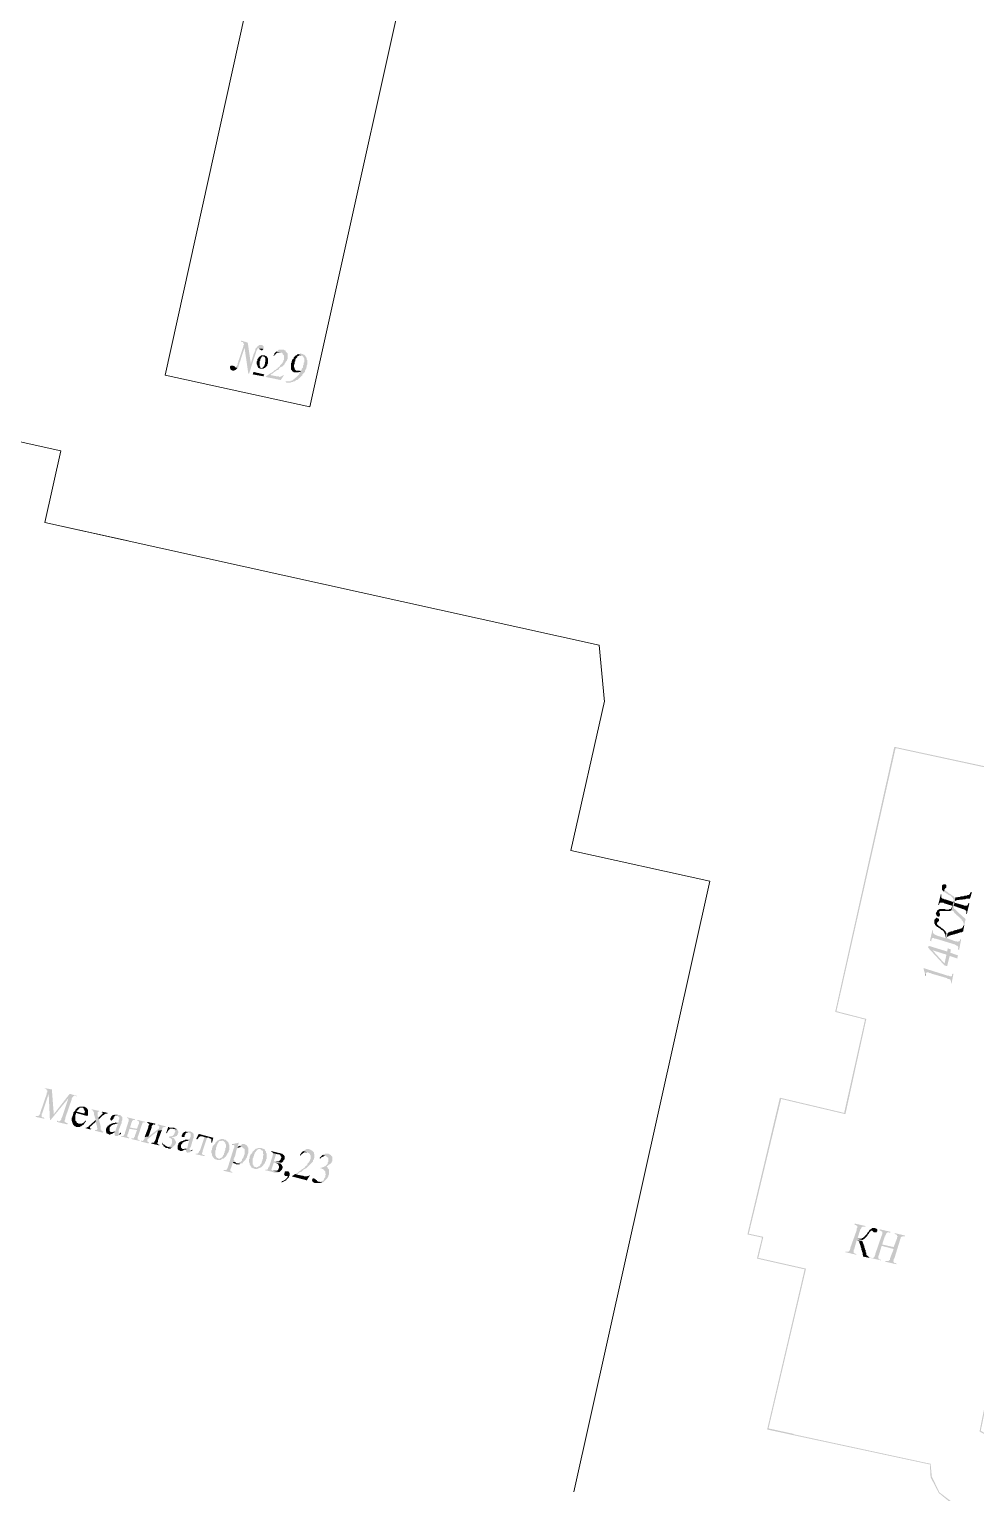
# Model space of a CAD drawing. Extents: x 243 to 885, y -99 to 1005.
# Drawn here: x 321.5 to 404.9, y 430.1 to 559 of the extents above; entities that cross this region are included whole.
import ezdxf

# ---------------------------------------------------------------- set-up
doc = ezdxf.new("R2010")
doc.units = 0
doc.header["$MEASUREMENT"] = 0
doc.layers.add('PDF _Геометрия', color=7, linetype='Continuous')
doc.layers.add('PDF _Сплошная заливка', color=7, linetype='Continuous')

msp = doc.modelspace()

# ---------------------------------------------------------------- hatches: boundary and pattern name
at = {"layer": 'PDF _Сплошная заливка', "linetype": 'ByBlock', "transparency": 33554559}
for points in [[(340.75, 531.43), (340.19, 531.6), (340.13, 531.54), (340.24, 531.49), (340.3, 531.49), (340.35, 531.43), (340.35, 531.37), (340.41, 531.32), (340.41, 531.21), (340.35, 531.15), (340.35, 531.04), (340.47, 530.98), (340.8, 528.69), (341.02, 529.58)], [(341.98, 531.21), (341.75, 531.21), (341.7, 531.15), (341.58, 531.09), (341.58, 531.04), (341.53, 530.98), (341.47, 530.93), (341.42, 530.87), (341.42, 530.81), (341.42, 530.76), (341.36, 530.65), (341.36, 530.59), (341.3, 530.48), (341.25, 530.37), (341.02, 529.58), (340.8, 528.69), (340.86, 528.69), (341.47, 530.53), (341.47, 530.59), (341.53, 530.7), (341.53, 530.76), (341.58, 530.81), (341.58, 530.87), (341.64, 530.93), (341.7, 530.93), (342.14, 530.87), (342.14, 530.93), (342.14, 530.98), (342.14, 531.04), (342.14, 531.09), (342.09, 531.15), (342.03, 531.21)], [(340.35, 531.04), (339.91, 529.75), (339.91, 529.69), (339.85, 529.58), (339.85, 529.47), (339.79, 529.41), (339.79, 529.36), (339.74, 529.36), (339.74, 529.3), (339.74, 529.25), (339.68, 529.25), (339.85, 529.19), (339.91, 529.25), (339.91, 529.3), (339.96, 529.36), (339.96, 529.47), (340.02, 529.53), (340.02, 529.64), (340.07, 529.75), (340.47, 530.98)], [(341.92, 530.31), (341.86, 530.25), (341.81, 530.2), (341.75, 530.2), (341.7, 530.14), (341.7, 530.09), (341.64, 530.03), (341.58, 529.92), (341.58, 529.86), (341.58, 529.81), (341.53, 529.75), (341.53, 529.64), (341.53, 529.58), (341.53, 529.53), (341.58, 529.47), (341.58, 529.36), (341.64, 529.3), (341.64, 529.25), (341.98, 529.19), (341.92, 529.19), (341.86, 529.25), (341.86, 529.3), (341.81, 529.36), (341.81, 529.47), (341.81, 529.58), (341.81, 529.64), (341.81, 529.69), (341.81, 529.81), (341.86, 529.86), (341.86, 529.92), (341.86, 529.97), (341.92, 530.09), (341.98, 530.14), (341.98, 530.2), (342.03, 530.2), (342.09, 530.25), (342.14, 530.2)], [(342.2, 530.31), (341.92, 530.31), (342.14, 530.2), (342.2, 530.2), (342.26, 530.14), (342.26, 530.09), (342.31, 530.03), (342.31, 529.92), (342.31, 529.86), (342.31, 529.75), (342.26, 529.69), (342.26, 529.64), (342.26, 529.53), (342.2, 529.47), (342.2, 529.36), (342.14, 529.3), (342.09, 529.25), (342.03, 529.19), (341.98, 529.19), (341.64, 529.25), (341.7, 529.19), (341.75, 529.19), (341.81, 529.13), (341.86, 529.13), (341.92, 529.13), (341.98, 529.13), (342.03, 529.13), (342.14, 529.13), (342.2, 529.19), (342.26, 529.19), (342.31, 529.25), (342.37, 529.3), (342.42, 529.36), (342.48, 529.41), (342.48, 529.53), (342.54, 529.58), (342.54, 529.64), (342.54, 529.75), (342.54, 529.81), (342.54, 529.86), (342.54, 529.97), (342.54, 530.03), (342.48, 530.09), (342.48, 530.14), (342.42, 530.2), (342.37, 530.25), (342.31, 530.25), (342.26, 530.31)], [(342.14, 530.87), (341.7, 530.93), (341.75, 530.93), (341.81, 530.87), (341.81, 530.81), (341.86, 530.81), (341.92, 530.76), (342.03, 530.76), (342.09, 530.81)], [(343.82, 530.81), (343.49, 530.81), (343.43, 530.76), (343.38, 530.7), (343.32, 530.7), (343.26, 530.65), (343.66, 530.53), (343.71, 530.53), (343.77, 530.53), (343.82, 530.48), (343.82, 530.42), (343.88, 530.37), (343.94, 530.31), (343.94, 530.25), (343.94, 530.2), (343.94, 530.14), (343.94, 530.09), (343.94, 529.97), (343.94, 529.92), (343.88, 529.86), (343.88, 529.75), (343.82, 529.69), (343.82, 529.64), (343.77, 529.58), (343.71, 529.53), (343.66, 529.47), (343.6, 529.41), (343.54, 529.3), (343.49, 529.25), (343.43, 529.25), (343.38, 529.19), (343.38, 529.13), (343.32, 529.13), (343.26, 529.08), (343.21, 529.02), (343.15, 529.02), (343.1, 528.97), (343.04, 528.91), (342.98, 528.85), (342.87, 528.8), (342.82, 528.74), (342.76, 528.74), (342.7, 528.69), (342.59, 528.63), (342.76, 528.57), (342.82, 528.63), (342.87, 528.69), (342.93, 528.69), (342.98, 528.74), (343.04, 528.8), (343.1, 528.85), (343.21, 528.91), (343.26, 528.97), (343.38, 529.02), (343.49, 529.08), (343.49, 529.13), (343.54, 529.19), (343.6, 529.25), (343.71, 529.3), (343.77, 529.3), (343.82, 529.36), (343.88, 529.41), (343.94, 529.47), (343.99, 529.53), (343.99, 529.58), (344.05, 529.64), (344.1, 529.75), (344.16, 529.81), (344.22, 529.86), (344.22, 529.92), (344.27, 530.03), (344.27, 530.09), (344.27, 530.14), (344.27, 530.25), (344.27, 530.31), (344.27, 530.37), (344.27, 530.48), (344.22, 530.53), (344.16, 530.59), (344.1, 530.65), (344.1, 530.7), (344.05, 530.76), (343.99, 530.76), (343.94, 530.81)], [(343.26, 530.65), (343.21, 530.59), (343.15, 530.53), (343.1, 530.48), (343.1, 530.42), (343.04, 530.31), (342.98, 530.25), (343.04, 530.25), (343.1, 530.31), (343.15, 530.37), (343.21, 530.42), (343.26, 530.48), (343.32, 530.53), (343.38, 530.53), (343.49, 530.53), (343.54, 530.59), (343.6, 530.59), (343.66, 530.53)], [(345.56, 530.42), (345.5, 530.42), (345.45, 530.48), (345.39, 530.48), (345.34, 530.42), (345.22, 530.42), (345.17, 530.42), (345.5, 530.31), (345.56, 530.25), (345.62, 530.2), (345.67, 530.14), (345.67, 530.09), (345.73, 530.03), (345.73, 529.97), (345.73, 529.92), (345.73, 529.81), (345.73, 529.69), (345.67, 529.64), (345.67, 529.53), (345.67, 529.47), (345.62, 529.41), (345.62, 529.36), (345.62, 529.25), (345.56, 529.19), (345.5, 529.13), (345.5, 529.02), (345.39, 528.97), (345.34, 528.97), (345.28, 528.97), (345.22, 528.97), (345.45, 528.91), (345.39, 528.85), (345.34, 528.8), (345.28, 528.69), (345.28, 528.63), (345.22, 528.57), (345.17, 528.52), (345.11, 528.46), (345.06, 528.41), (345, 528.35), (344.94, 528.35), (344.89, 528.24), (344.83, 528.24), (344.78, 528.18), (344.72, 528.13), (344.66, 528.07), (344.61, 528.07), (344.55, 528.07), (344.5, 528.01), (344.44, 528.01), (344.38, 528.01), (344.33, 528.01), (344.22, 528.01), (344.16, 528.01), (344.1, 528.01), (344.1, 527.96), (344.16, 527.9), (344.27, 527.9), (344.33, 527.9), (344.38, 527.9), (344.44, 527.9), (344.5, 527.9), (344.61, 527.96), (344.66, 527.96), (344.72, 527.96), (344.78, 528.01), (344.83, 528.01), (344.89, 528.01), (344.94, 528.07), (345, 528.13), (345.06, 528.13), (345.17, 528.18), (345.22, 528.24), (345.28, 528.29), (345.34, 528.35), (345.39, 528.41), (345.45, 528.46), (345.5, 528.52), (345.56, 528.52), (345.56, 528.63), (345.62, 528.69), (345.67, 528.74), (345.73, 528.8), (345.78, 528.85), (345.78, 528.97), (345.84, 529.02), (345.84, 529.08), (345.9, 529.13), (345.9, 529.25), (345.95, 529.25), (345.95, 529.36), (345.95, 529.41), (346.01, 529.53), (346.01, 529.58), (346.01, 529.64), (346.01, 529.75), (346.01, 529.81), (346.01, 529.86), (345.95, 529.92), (345.95, 530.03), (345.95, 530.09), (345.9, 530.09), (345.9, 530.14), (345.84, 530.2), (345.84, 530.25), (345.78, 530.31), (345.73, 530.37), (345.67, 530.37), (345.62, 530.42)], [(345.17, 530.42), (345.11, 530.37), (345.06, 530.31), (345, 530.31), (344.94, 530.25), (344.89, 530.2), (344.83, 530.14), (344.78, 530.09), (344.78, 530.03), (344.72, 529.97), (344.66, 529.92), (344.66, 529.86), (344.61, 529.75), (344.61, 529.69), (344.55, 529.58), (344.55, 529.53), (344.55, 529.47), (344.55, 529.36), (344.55, 529.3), (344.55, 529.25), (344.55, 529.19), (344.55, 529.08), (344.61, 529.02), (345.11, 528.97), (345.06, 528.97), (345, 528.97), (344.94, 529.02), (344.89, 529.08), (344.89, 529.19), (344.83, 529.25), (344.83, 529.36), (344.83, 529.41), (344.83, 529.47), (344.89, 529.58), (344.89, 529.64), (344.89, 529.75), (344.94, 529.81), (344.94, 529.86), (344.94, 529.92), (345, 530.03), (345.06, 530.09), (345.11, 530.14), (345.11, 530.2), (345.17, 530.25), (345.22, 530.25), (345.28, 530.31), (345.34, 530.31), (345.39, 530.31), (345.5, 530.31)], [(339.4, 529.41), (339.29, 529.41), (339.23, 529.36), (339.18, 529.3), (339.18, 529.25), (339.18, 529.19), (339.23, 529.13), (339.23, 529.08), (339.29, 529.02), (339.4, 528.97), (339.51, 528.97), (339.57, 528.97), (339.63, 529.02), (339.68, 529.02), (339.74, 529.08), (339.79, 529.13), (339.85, 529.19), (339.68, 529.25), (339.63, 529.25), (339.63, 529.3), (339.57, 529.36), (339.51, 529.36), (339.46, 529.41)], [(342.2, 528.63), (341.25, 528.85), (341.19, 528.63), (342.14, 528.46)], [(343.94, 528.57), (343.88, 528.57), (343.82, 528.52), (343.71, 528.46), (343.66, 528.46), (343.6, 528.41), (343.54, 528.41), (343.49, 528.46), (343.43, 528.46), (343.32, 528.46), (342.76, 528.57), (342.59, 528.63), (342.54, 528.57), (342.42, 528.52), (342.37, 528.46), (342.31, 528.41), (343.66, 528.13)], [(345.22, 528.97), (345.11, 528.97), (344.61, 529.02), (344.66, 528.97), (344.66, 528.91), (344.72, 528.91), (344.78, 528.85), (344.83, 528.8), (344.89, 528.8), (344.94, 528.8), (345, 528.8), (345.06, 528.8), (345.11, 528.8), (345.17, 528.8), (345.28, 528.85), (345.34, 528.85), (345.45, 528.91)], [(401.89, 483.5), (401.89, 483.22), (401.94, 483.16), (402, 483.11), (402.06, 483.05), (402.11, 483.28), (402.17, 483.33), (402.17, 483.39), (402.22, 483.39), (402.28, 483.44), (402.28, 483.5), (402.28, 483.56), (402.28, 483.61), (402.22, 483.67), (402.17, 483.72), (402.11, 483.72), (402.06, 483.72), (402, 483.72), (402, 483.67), (401.94, 483.67), (401.89, 483.61)], [(401.78, 482.83), (401.55, 481.88), (401.61, 481.88), (401.66, 481.99), (401.66, 482.04), (401.72, 482.1), (401.78, 482.1), (401.83, 482.1), (401.89, 482.1), (402, 482.1), (402.06, 482.04), (402.78, 481.82), (402.78, 481.76), (402.9, 482.21), (402.84, 482.21), (402.84, 482.16), (402.17, 482.38), (402.11, 482.38), (402, 482.44), (401.94, 482.44), (401.89, 482.49), (401.83, 482.55), (401.83, 482.6), (401.83, 482.66), (401.83, 482.72), (401.83, 482.83)], [(401.72, 481.54), (401.66, 481.32), (401.78, 481.37), (401.83, 481.37), (401.89, 481.37), (402, 481.37), (402.11, 481.37), (402.17, 481.37), (402.28, 481.37), (402.39, 481.37), (402.45, 481.37), (402.5, 481.37), (402.56, 481.37), (402.62, 481.37), (402.73, 481.43), (402.9, 482.21), (402.78, 481.76), (402.73, 481.65), (402.73, 481.6), (402.67, 481.6), (402.67, 481.54), (402.56, 481.54), (402.5, 481.48), (402.45, 481.48), (402.39, 481.48), (402.34, 481.48), (402.22, 481.48), (402.11, 481.54), (402.06, 481.54), (402, 481.54), (401.89, 481.54), (401.83, 481.54), (401.78, 481.54)], [(402.06, 483.05), (402.11, 483), (402.17, 483), (402.22, 482.94), (402.34, 482.88), (402.39, 482.83), (402.5, 482.77), (402.62, 482.72), (402.67, 482.66), (402.73, 482.6), (402.78, 482.55), (402.84, 482.49), (402.84, 482.44), (402.9, 482.38), (402.9, 482.32), (402.9, 482.21), (402.73, 481.43), (402.78, 481.48), (402.78, 481.43), (402.84, 481.37), (402.9, 481.32), (402.95, 481.26), (403.01, 481.15), (403.12, 481.09), (403.18, 480.98), (403.29, 480.93), (403.34, 480.87), (403.4, 480.81), (403.46, 480.76), (403.51, 480.7), (403.57, 480.65), (403.62, 480.59), (403.62, 480.53), (403.68, 480.53), (403.68, 480.48), (403.74, 480.42), (403.74, 480.37), (403.79, 480.31), (403.79, 480.2), (403.79, 480.14), (403.85, 480.09), (403.96, 480.65), (403.34, 481.21), (403.29, 481.26), (403.18, 481.37), (403.12, 481.43), (403.06, 481.48), (403.01, 481.54), (402.95, 481.54), (402.95, 481.6), (402.9, 481.65), (402.9, 481.71), (402.9, 481.76), (403.01, 482.16), (403.06, 482.55), (403.01, 482.49), (402.95, 482.6), (402.9, 482.66), (402.84, 482.72), (402.78, 482.72), (402.73, 482.77), (402.67, 482.83), (402.62, 482.83), (402.56, 482.88), (402.45, 482.94), (402.39, 483), (402.34, 483.05), (402.22, 483.11), (402.17, 483.11), (402.17, 483.16), (402.11, 483.22), (402.11, 483.28)], [(403.06, 482.55), (403.01, 482.16), (403.01, 482.21), (403.06, 482.27), (403.12, 482.27), (403.18, 482.32), (403.79, 482.38), (403.9, 482.38), (404.02, 482.44), (404.13, 482.44), (404.18, 482.44), (404.24, 482.44), (404.3, 482.44), (404.35, 482.44), (404.52, 483), (404.41, 483.05), (404.41, 483), (404.35, 482.94), (404.35, 482.88), (404.3, 482.83), (404.24, 482.77), (404.18, 482.77), (404.13, 482.77), (404.07, 482.72), (404.02, 482.72), (403.9, 482.72), (403.79, 482.66), (403.74, 482.66), (403.68, 482.66), (403.57, 482.66), (403.46, 482.6), (403.4, 482.6), (403.34, 482.6), (403.29, 482.6), (403.23, 482.55), (403.18, 482.55), (403.12, 482.55)], [(401.38, 481.21), (401.33, 481.15), (401.38, 481.04), (401.38, 480.98), (401.44, 480.93), (401.5, 480.87), (401.55, 480.87), (401.66, 480.87), (401.66, 480.93), (401.72, 480.98), (401.72, 481.09), (401.72, 481.15), (401.66, 481.15), (401.66, 481.26), (401.66, 481.32), (401.72, 481.54), (401.66, 481.54), (401.61, 481.48), (401.55, 481.48), (401.5, 481.43), (401.44, 481.37), (401.44, 481.32), (401.38, 481.26)], [(403.01, 482.16), (402.9, 481.76), (402.9, 481.82), (403.68, 481.54), (403.74, 481.54), (403.85, 481.48), (403.9, 481.48), (403.96, 481.43), (403.96, 481.37), (404.02, 481.37), (404.02, 481.32), (404.02, 481.26), (404.02, 481.21), (404.02, 481.09), (404.07, 481.09), (404.3, 482.04), (404.24, 482.04), (404.18, 482.04), (404.18, 481.93), (404.13, 481.88), (404.13, 481.82), (404.07, 481.82), (404.02, 481.82), (403.96, 481.82), (403.85, 481.82), (403.74, 481.88), (402.95, 482.1)], [(401.05, 479.69), (400.82, 478.74), (400.94, 478.69), (400.94, 478.8), (400.99, 478.85), (400.99, 478.91), (401.05, 478.97), (401.1, 478.97), (401.16, 478.97), (401.27, 478.91), (401.38, 478.91), (403.01, 478.41), (403.12, 478.35), (403.18, 478.29), (403.23, 478.29), (403.29, 478.24), (403.29, 478.18), (403.34, 478.13), (403.29, 478.07), (403.29, 477.96), (403.4, 477.96), (403.57, 478.85), (403.51, 478.91), (403.51, 478.85), (403.46, 478.8), (403.46, 478.74), (403.4, 478.69), (403.34, 478.69), (403.29, 478.63), (403.23, 478.69), (403.18, 478.69), (403.06, 478.69), (402.28, 478.97), (402.39, 479.41), (402.34, 479.41), (402.28, 479.36), (402.28, 479.41), (402.17, 478.97), (401.44, 479.19), (401.38, 479.25), (401.33, 479.25), (401.22, 479.3), (401.16, 479.36), (401.1, 479.41), (401.1, 479.47), (401.1, 479.58), (401.1, 479.64)], [(401.22, 480.53), (401.22, 480.25), (401.27, 480.2), (401.27, 480.14), (401.33, 480.09), (401.44, 480.25), (401.44, 480.31), (401.5, 480.37), (401.55, 480.42), (401.61, 480.48), (401.61, 480.59), (401.61, 480.65), (401.55, 480.7), (401.5, 480.7), (401.44, 480.76), (401.38, 480.76), (401.33, 480.7), (401.27, 480.65), (401.22, 480.59)], [(401.33, 480.09), (401.38, 480.03), (401.44, 479.97), (401.55, 479.92), (401.61, 479.86), (401.72, 479.81), (401.78, 479.75), (401.83, 479.69), (401.89, 479.69), (401.94, 479.64), (402, 479.58), (402.06, 479.53), (402.11, 479.41), (402.11, 479.36), (402.17, 479.3), (402.17, 479.25), (402.17, 479.19), (402.17, 479.13), (402.17, 479.08), (402.17, 478.97), (402.28, 479.41), (402.22, 479.47), (402.22, 479.53), (402.17, 479.58), (402.11, 479.64), (402.06, 479.69), (402, 479.75), (401.94, 479.81), (401.83, 479.86), (401.78, 479.92), (401.72, 479.97), (401.61, 480.03), (401.55, 480.09), (401.5, 480.14), (401.44, 480.2), (401.44, 480.25)], [(402.39, 479.41), (402.28, 478.97), (402.34, 479.02), (402.34, 479.08), (402.39, 479.13), (402.45, 479.13), (402.5, 479.19), (402.56, 479.19), (402.62, 479.19), (402.67, 479.25), (402.78, 479.25), (402.9, 479.3), (403.01, 479.3), (403.12, 479.36), (403.23, 479.36), (403.29, 479.41), (403.4, 479.41), (403.46, 479.47), (403.51, 479.47), (403.57, 479.47), (403.62, 479.47), (403.68, 479.53), (403.74, 479.53), (403.85, 480.09), (403.79, 480.09), (403.74, 480.03), (403.74, 479.97), (403.68, 479.92), (403.68, 479.86), (403.62, 479.86), (403.57, 479.81), (403.51, 479.81), (403.46, 479.81), (403.4, 479.75), (403.34, 479.75), (403.29, 479.75), (403.18, 479.69), (403.12, 479.69), (403.01, 479.64), (402.95, 479.64), (402.84, 479.58), (402.73, 479.58), (402.62, 479.53), (402.56, 479.53), (402.5, 479.47), (402.45, 479.47)], [(400.71, 478.29), (400.66, 478.13), (402.11, 476.56), (402.34, 476.5), (402.56, 477.4), (403.23, 477.17), (403.29, 477.45), (402.62, 477.68), (402.67, 477.96), (402.39, 478.07), (402.34, 477.79), (402.11, 476.73), (401.05, 477.9)], [(400.71, 478.29), (401.05, 477.9), (402.28, 477.51), (402.11, 476.73), (402.34, 477.79)], [(400.26, 476.33), (400.26, 476.28), (400.43, 475.66), (400.49, 475.89), (400.54, 475.94), (400.6, 475.94), (400.66, 475.94), (400.71, 475.94), (400.77, 475.89), (400.88, 475.89), (400.99, 475.83), (402.34, 475.44), (402.39, 475.38), (402.5, 475.38), (402.56, 475.33), (402.62, 475.33), (402.62, 475.27), (402.67, 475.21), (402.67, 475.16), (402.67, 475.1), (402.67, 474.99), (402.73, 474.99), (402.9, 475.83), (402.84, 475.83), (402.78, 475.77), (402.78, 475.72), (402.78, 475.66), (402.73, 475.61), (402.67, 475.61), (402.56, 475.61), (402.5, 475.66), (402.39, 475.66)], [(323.5, 465.64), (322.88, 465.75), (322.88, 465.7), (322.94, 465.7), (323, 465.64), (323.05, 465.64), (323.05, 465.58), (323.11, 465.53), (323.11, 465.47), (323.11, 465.42), (323.05, 465.36), (323.22, 465.25), (323.33, 462.95), (323.67, 463.46)], [(323.05, 465.36), (323.05, 465.25), (322.49, 463.62), (322.49, 463.51), (322.44, 463.46), (322.44, 463.4), (322.38, 463.34), (322.27, 463.29), (322.21, 463.29), (322.16, 463.29), (322.1, 463.29), (322.04, 463.23), (322.83, 463.06), (322.83, 463.12), (322.77, 463.18), (322.72, 463.18), (322.66, 463.18), (322.6, 463.23), (322.6, 463.29), (322.6, 463.34), (322.6, 463.4), (322.6, 463.46), (322.66, 463.57), (323.22, 465.25)], [(325.68, 465.08), (325.07, 465.25), (323.67, 463.46), (323.33, 462.95), (323.39, 462.95), (324.96, 464.86), (325.24, 464.8), (325.29, 464.91), (325.35, 464.97), (325.35, 465.02), (325.4, 465.02), (325.46, 465.08), (325.52, 465.08), (325.57, 465.08), (325.68, 465.02)], [(325.24, 464.8), (324.96, 464.86), (324.4, 463.18), (324.34, 463.12), (324.34, 463.01), (324.28, 462.95), (324.28, 462.9), (324.23, 462.9), (324.17, 462.84), (324.12, 462.84), (324.06, 462.84), (323.95, 462.9), (323.95, 462.78), (324.84, 462.56), (324.9, 462.67), (324.79, 462.67), (324.73, 462.73), (324.68, 462.73), (324.62, 462.78), (324.62, 462.84), (324.62, 462.9), (324.68, 463.01), (324.68, 463.12), (325.24, 464.74)], [(326.3, 464.13), (325.96, 464.13), (326.19, 464.02), (326.24, 464.02), (326.3, 463.96), (326.3, 463.9), (326.36, 463.85), (326.36, 463.79), (326.41, 463.74), (326.41, 463.68), (326.36, 463.57), (326.36, 463.51), (325.68, 463.68), (325.46, 463.68), (325.4, 463.62), (325.4, 463.51), (325.35, 463.46), (325.35, 463.34), (325.29, 463.34), (325.29, 463.23), (325.29, 463.18), (325.24, 463.12), (325.24, 463.01), (325.24, 462.95), (325.24, 462.9), (325.29, 462.78), (325.29, 462.73), (325.91, 462.62), (325.85, 462.62), (325.8, 462.67), (325.74, 462.67), (325.68, 462.73), (325.68, 462.78), (325.63, 462.84), (325.57, 462.9), (325.57, 462.95), (325.57, 463.01), (325.57, 463.06), (325.57, 463.12), (325.57, 463.23), (325.57, 463.29), (325.57, 463.4), (325.63, 463.46), (325.63, 463.57), (326.64, 463.29), (326.64, 463.34), (326.69, 463.4), (326.69, 463.51), (326.69, 463.57), (326.69, 463.68), (326.69, 463.74), (326.69, 463.79), (326.64, 463.85), (326.64, 463.9), (326.58, 463.96), (326.52, 464.02), (326.47, 464.07), (326.41, 464.07), (326.36, 464.13)], [(325.96, 464.13), (325.85, 464.07), (325.8, 464.07), (325.74, 464.02), (325.68, 463.96), (325.63, 463.9), (325.57, 463.85), (325.57, 463.79), (325.52, 463.74), (325.46, 463.68), (325.68, 463.68), (325.68, 463.74), (325.74, 463.79), (325.8, 463.85), (325.85, 463.9), (325.91, 463.96), (325.96, 464.02), (326.02, 464.02), (326.13, 464.02), (326.19, 464.02)], [(326.47, 462.9), (326.41, 462.84), (326.36, 462.78), (326.3, 462.73), (326.24, 462.67), (326.19, 462.67), (326.19, 462.62), (326.13, 462.62), (326.02, 462.62), (325.96, 462.62), (325.91, 462.62), (325.29, 462.73), (325.29, 462.67), (325.35, 462.62), (325.35, 462.56), (325.4, 462.5), (325.46, 462.45), (325.52, 462.39), (325.57, 462.39), (325.63, 462.34), (325.68, 462.34), (325.74, 462.34), (325.85, 462.34), (325.91, 462.34), (325.96, 462.34), (326.02, 462.39), (326.08, 462.39), (326.13, 462.45), (326.24, 462.5), (326.3, 462.56), (326.36, 462.62), (326.36, 462.67), (326.41, 462.73), (326.47, 462.78), (326.52, 462.9)], [(327.36, 462.95), (326.86, 462.5), (326.8, 462.45), (326.75, 462.39), (326.69, 462.34), (326.64, 462.34), (326.58, 462.28), (326.52, 462.28), (326.47, 462.28), (326.47, 462.22), (326.92, 462.11), (326.97, 462.17), (326.92, 462.17), (326.86, 462.22), (326.86, 462.28), (326.86, 462.34), (326.92, 462.39), (327.03, 462.5), (327.36, 462.78)], [(327.7, 463.74), (326.97, 463.9), (326.97, 463.85), (327.03, 463.85), (327.08, 463.79), (327.14, 463.74), (327.14, 463.68), (327.2, 463.62), (327.2, 463.57), (327.2, 463.46), (327.36, 462.95), (327.36, 462.78), (327.48, 462.39), (327.48, 462.34), (327.48, 462.28), (327.53, 462.17), (327.48, 462.11), (327.42, 462.06), (327.31, 462.06), (327.31, 462), (327.98, 461.83), (328.03, 461.94), (327.98, 461.94), (327.92, 461.94), (327.87, 462), (327.87, 462.06), (327.81, 462.11), (327.81, 462.22), (327.81, 462.34), (327.64, 463.01), (327.59, 463.12), (327.53, 463.34), (327.53, 463.4), (327.53, 463.46), (327.53, 463.57), (327.53, 463.62), (327.59, 463.68), (327.64, 463.68)], [(328.43, 463.57), (327.92, 463.68), (327.87, 463.62), (327.92, 463.62), (327.98, 463.57), (327.98, 463.51), (327.92, 463.46), (327.87, 463.4), (327.75, 463.29), (327.59, 463.12), (327.64, 463.01), (327.92, 463.29), (327.98, 463.34), (328.09, 463.4), (328.15, 463.46), (328.2, 463.46), (328.2, 463.51), (328.26, 463.51), (328.31, 463.51), (328.37, 463.51)], [(328.93, 463.4), (328.87, 463.4), (328.82, 463.34), (328.76, 463.29), (328.71, 463.23), (328.71, 463.18), (328.65, 463.12), (328.65, 463.06), (328.65, 463.01), (328.65, 462.95), (328.71, 462.9), (328.76, 462.9), (328.82, 462.95), (328.87, 463.01), (328.93, 463.06), (328.93, 463.18), (328.99, 463.18), (328.99, 463.23), (329.04, 463.29), (329.1, 463.34), (329.15, 463.34), (329.27, 463.34)], [(329.32, 463.4), (329.27, 463.46), (328.99, 463.46), (328.93, 463.4), (329.27, 463.34), (329.27, 463.29), (329.32, 463.29), (329.38, 463.23), (329.43, 463.18), (329.43, 463.12), (329.43, 463.06), (329.43, 463.01), (329.38, 462.9), (329.38, 462.84), (329.38, 462.73), (329.27, 462.73), (329.15, 462.73), (329.1, 462.73), (329.32, 462.62), (329.1, 462), (329.04, 461.94), (328.99, 461.94), (329.04, 461.89), (329.04, 461.78), (329.04, 461.72), (329.04, 461.66), (329.04, 461.61), (329.1, 461.55), (329.15, 461.55), (329.21, 461.55), (329.27, 461.55), (329.32, 461.55), (329.38, 461.61), (329.43, 461.61), (329.49, 461.66), (329.38, 461.72), (329.38, 461.78), (329.38, 461.83), (329.38, 461.89), (329.38, 461.94), (329.38, 462.06), (329.43, 462.17), (329.66, 462.73), (329.66, 462.78), (329.66, 462.84), (329.71, 462.95), (329.71, 463.01), (329.71, 463.06), (329.71, 463.18), (329.66, 463.23), (329.6, 463.29), (329.55, 463.34), (329.49, 463.4), (329.38, 463.4)], [(330.83, 463.01), (330.16, 463.18), (330.11, 463.12), (330.16, 463.12), (330.22, 463.06), (330.27, 463.06), (330.27, 463.01), (330.27, 462.95), (330.27, 462.9), (330.27, 462.84), (330.22, 462.73), (329.94, 461.83), (329.94, 461.78), (329.88, 461.66), (329.83, 461.61), (329.83, 461.55), (329.77, 461.55), (329.71, 461.55), (329.6, 461.55), (329.6, 461.5), (330.27, 461.33), (330.33, 461.38), (330.27, 461.38), (330.22, 461.44), (330.16, 461.44), (330.16, 461.5), (330.16, 461.55), (330.16, 461.61), (330.16, 461.66), (330.22, 461.78), (330.33, 462.17), (331, 462.06), (330.39, 462.28), (330.5, 462.67), (330.55, 462.78), (330.55, 462.84), (330.61, 462.9), (330.67, 462.95), (330.78, 462.95), (330.83, 462.95)], [(331.73, 462.78), (331.06, 462.95), (331, 462.9), (331.06, 462.9), (331.11, 462.84), (331.17, 462.84), (331.17, 462.78), (331.17, 462.73), (331.17, 462.67), (331.17, 462.62), (331.11, 462.5), (331, 462.17), (330.39, 462.28), (331, 462.06), (330.83, 461.61), (330.83, 461.55), (330.78, 461.44), (330.72, 461.38), (330.72, 461.33), (330.67, 461.33), (330.61, 461.33), (330.5, 461.33), (330.5, 461.27), (331.23, 461.1), (331.23, 461.16), (331.17, 461.16), (331.11, 461.22), (331.06, 461.22), (331.06, 461.27), (331.06, 461.33), (331.06, 461.38), (331.06, 461.44), (331.11, 461.55), (331.39, 462.45), (331.45, 462.56), (331.45, 462.62), (331.51, 462.67), (331.51, 462.73), (331.56, 462.73), (331.62, 462.73), (331.67, 462.73), (331.73, 462.73)], [(329.1, 462.73), (329.04, 462.67), (328.87, 462.67), (328.82, 462.62), (328.76, 462.62), (328.71, 462.62), (328.65, 462.56), (328.59, 462.56), (328.54, 462.5), (328.48, 462.45), (328.43, 462.45), (328.37, 462.34), (328.31, 462.28), (328.31, 462.22), (328.26, 462.17), (328.26, 462.06), (328.26, 462), (328.26, 461.94), (328.31, 461.89), (328.31, 461.83), (328.31, 461.78), (328.37, 461.78), (328.43, 461.72), (328.48, 461.72), (328.54, 461.66), (328.65, 461.66), (328.71, 461.72), (328.76, 461.72), (328.82, 461.72), (328.87, 461.78), (328.99, 461.83), (328.71, 461.89), (328.65, 461.89), (328.65, 461.94), (328.59, 462), (328.59, 462.11), (328.59, 462.17), (328.59, 462.22), (328.59, 462.28), (328.65, 462.34), (328.71, 462.45), (328.76, 462.45), (328.82, 462.5), (328.87, 462.5), (328.93, 462.56), (328.99, 462.56), (329.04, 462.56), (329.15, 462.62), (329.21, 462.62), (329.32, 462.62)], [(328.99, 461.94), (328.87, 461.89), (328.71, 461.89), (328.99, 461.83), (329.04, 461.89)], [(329.6, 461.83), (329.55, 461.83), (329.49, 461.78), (329.43, 461.72), (329.38, 461.72), (329.49, 461.66), (329.6, 461.72)], [(333.52, 462.39), (332.85, 462.56), (332.79, 462.5), (332.85, 462.45), (332.91, 462.45), (332.96, 462.39), (332.96, 462.34), (332.96, 462.28), (332.91, 462.17), (332.01, 461.5), (331.67, 461.44), (331.67, 461.33), (331.62, 461.27), (331.62, 461.22), (331.56, 461.16), (331.51, 461.1), (331.45, 461.1), (331.39, 461.16), (331.34, 461.05), (332.01, 460.88), (332.07, 460.99), (332.01, 460.99), (331.95, 461.05), (331.9, 461.05), (331.9, 461.1), (331.9, 461.22), (331.95, 461.27), (332.85, 462), (333.19, 462.06), (333.24, 462.17), (333.24, 462.22), (333.24, 462.28), (333.3, 462.28), (333.35, 462.34), (333.41, 462.34), (333.52, 462.34)], [(332.63, 462.62), (331.9, 462.78), (331.9, 462.67), (332.01, 462.67), (332.01, 462.62), (332.07, 462.56), (332.07, 462.5), (332.01, 462.45), (332.01, 462.34), (331.67, 461.44), (332.01, 461.5), (332.29, 462.28), (332.29, 462.39), (332.35, 462.45), (332.35, 462.5), (332.4, 462.5), (332.46, 462.56), (332.51, 462.56), (332.57, 462.5)], [(333.19, 462.06), (332.85, 462), (332.63, 461.22), (332.57, 461.1), (332.51, 461.05), (332.51, 460.99), (332.46, 460.94), (332.4, 460.94), (332.35, 460.94), (332.29, 460.94), (332.23, 460.88), (332.96, 460.71), (332.96, 460.77), (332.91, 460.77), (332.85, 460.82), (332.79, 460.88), (332.79, 460.94), (332.85, 461.05), (332.85, 461.16)], [(333.8, 462.34), (333.75, 462.34), (333.58, 461.83), (333.63, 461.78), (333.69, 461.89), (333.69, 461.94), (333.75, 462), (333.8, 462.06), (333.86, 462.11), (333.91, 462.17), (333.97, 462.17), (334.03, 462.17), (334.08, 462.17), (334.14, 462.17), (334.53, 462.11), (333.86, 462.28)], [(334.53, 462.11), (334.14, 462.17), (334.19, 462.17), (334.25, 462.11), (334.31, 462.11), (334.31, 462.06), (334.36, 461.94), (334.36, 461.89), (334.31, 461.83), (334.31, 461.78), (334.25, 461.66), (334.19, 461.61), (334.14, 461.55), (334.08, 461.55), (334.03, 461.5), (333.97, 461.5), (333.91, 461.5), (333.86, 461.5), (333.8, 461.38), (333.86, 461.38), (333.97, 461.33), (334.03, 461.27), (334.08, 461.22), (334.08, 461.16), (334.08, 461.1), (334.08, 461.05), (334.08, 460.99), (334.08, 460.94), (334.03, 460.82), (334.03, 460.77), (333.97, 460.71), (333.91, 460.66), (333.86, 460.66), (333.8, 460.6), (333.69, 460.6), (333.63, 460.6), (334.08, 460.49), (334.14, 460.54), (334.19, 460.6), (334.25, 460.66), (334.31, 460.71), (334.36, 460.77), (334.36, 460.82), (334.42, 460.88), (334.42, 460.94), (334.42, 460.99), (334.42, 461.05), (334.36, 461.1), (334.36, 461.16), (334.31, 461.22), (334.31, 461.27), (334.25, 461.33), (334.19, 461.38), (334.08, 461.38), (334.08, 461.44), (334.19, 461.44), (334.25, 461.44), (334.36, 461.5), (334.42, 461.5), (334.47, 461.55), (334.53, 461.55), (334.53, 461.61), (334.59, 461.66), (334.59, 461.72), (334.64, 461.83), (334.64, 461.89), (334.64, 461.94), (334.59, 462), (334.59, 462.06)], [(334.25, 462.28), (333.86, 462.28), (334.53, 462.11), (334.47, 462.17), (334.42, 462.17), (334.36, 462.22), (334.31, 462.22)], [(335.26, 461.94), (335.2, 461.89), (335.15, 461.89), (335.09, 461.83), (335.03, 461.78), (334.98, 461.72), (334.98, 461.66), (334.92, 461.55), (334.92, 461.5), (334.98, 461.44), (335.03, 461.44), (335.09, 461.44), (335.15, 461.44), (335.2, 461.5), (335.2, 461.61), (335.26, 461.66), (335.26, 461.72), (335.31, 461.78), (335.37, 461.83), (335.43, 461.83), (335.48, 461.83), (335.54, 461.83)], [(335.65, 461.94), (335.26, 461.94), (335.54, 461.83), (335.59, 461.83), (335.65, 461.78), (335.71, 461.78), (335.71, 461.72), (335.71, 461.66), (335.71, 461.61), (335.71, 461.5), (335.71, 461.44), (335.65, 461.33), (335.65, 461.27), (335.54, 461.27), (335.48, 461.22), (335.37, 461.22), (335.59, 461.16), (335.43, 460.49), (335.37, 460.49), (335.26, 460.43), (335.37, 460.38), (335.31, 460.32), (335.31, 460.21), (335.31, 460.15), (335.37, 460.15), (335.37, 460.1), (335.43, 460.1), (335.48, 460.04), (335.54, 460.1), (335.59, 460.1), (335.65, 460.1), (335.71, 460.15), (335.82, 460.21), (335.71, 460.26), (335.65, 460.32), (335.65, 460.38), (335.65, 460.43), (335.65, 460.49), (335.71, 460.54), (335.76, 460.66), (335.93, 461.27), (335.99, 461.38), (335.99, 461.5), (335.99, 461.55), (335.99, 461.61), (335.99, 461.66), (335.99, 461.72), (335.93, 461.78), (335.87, 461.83), (335.82, 461.89), (335.76, 461.89), (335.71, 461.94)], [(337.72, 461.38), (336.43, 461.72), (336.21, 461.27), (336.32, 461.22), (336.32, 461.27), (336.38, 461.33), (336.43, 461.38), (336.43, 461.44), (336.55, 461.5), (336.6, 461.5), (336.71, 461.5), (336.77, 461.5), (336.94, 461.44), (337.16, 461.38), (337.33, 461.38)], [(333.24, 460.99), (333.19, 460.94), (333.19, 460.88), (333.24, 460.82), (333.24, 460.77), (333.3, 460.71), (333.35, 460.66), (333.35, 460.6), (333.41, 460.6), (333.47, 460.54), (333.52, 460.49), (333.58, 460.49), (333.69, 460.49), (333.75, 460.43), (333.8, 460.43), (333.86, 460.43), (333.97, 460.43), (334.03, 460.49), (334.08, 460.49), (333.63, 460.6), (333.58, 460.66), (333.52, 460.66), (333.47, 460.71), (333.41, 460.77), (333.35, 460.77), (333.3, 460.82), (333.24, 460.88)], [(335.37, 461.22), (335.26, 461.22), (335.2, 461.16), (335.09, 461.16), (335.03, 461.1), (334.98, 461.1), (334.87, 461.05), (334.81, 461.05), (334.75, 460.99), (334.7, 460.94), (334.64, 460.88), (334.64, 460.82), (334.59, 460.71), (334.59, 460.6), (334.59, 460.54), (334.59, 460.49), (334.59, 460.38), (334.64, 460.32), (334.7, 460.26), (334.75, 460.26), (334.81, 460.21), (334.87, 460.21), (334.92, 460.21), (334.98, 460.21), (335.03, 460.21), (335.03, 460.26), (335.09, 460.26), (335.15, 460.32), (335.26, 460.32), (335.03, 460.38), (334.98, 460.43), (334.92, 460.49), (334.87, 460.54), (334.87, 460.6), (334.87, 460.66), (334.87, 460.77), (334.92, 460.82), (334.98, 460.88), (335.03, 460.94), (335.03, 460.99), (335.09, 460.99), (335.15, 461.05), (335.26, 461.05), (335.31, 461.1), (335.37, 461.1), (335.43, 461.1), (335.54, 461.16), (335.59, 461.16)], [(335.26, 460.43), (335.2, 460.43), (335.15, 460.38), (335.03, 460.38), (335.26, 460.32), (335.37, 460.38)], [(335.93, 460.38), (335.87, 460.32), (335.76, 460.26), (335.71, 460.26), (335.82, 460.21), (335.87, 460.26)], [(337.16, 461.38), (336.94, 461.44), (336.55, 460.26), (336.49, 460.21), (336.43, 460.1), (336.43, 460.04), (336.38, 460.04), (336.32, 459.98), (336.27, 459.98), (336.15, 459.98), (336.15, 459.93), (336.94, 459.76), (336.99, 459.82), (336.94, 459.82), (336.88, 459.87), (336.83, 459.87), (336.77, 459.87), (336.77, 459.93), (336.71, 459.98), (336.71, 460.04), (336.77, 460.1), (336.77, 460.21)], [(337.72, 461.38), (337.33, 461.38), (337.39, 461.33), (337.44, 461.33), (337.5, 461.27), (337.55, 461.27), (337.55, 461.16), (337.55, 461.1), (337.55, 461.05), (337.55, 460.94), (337.61, 460.94)], [(338.23, 461.22), (338.17, 461.16), (338.11, 461.16), (338.06, 461.1), (338, 461.05), (337.95, 460.99), (337.89, 460.94), (337.89, 460.88), (337.83, 460.82), (337.78, 460.77), (337.72, 460.71), (337.67, 460.66), (337.67, 460.54), (337.61, 460.49), (337.61, 460.38), (337.61, 460.32), (337.55, 460.26), (337.55, 460.15), (337.55, 460.1), (337.55, 460.04), (337.61, 459.93), (337.61, 459.87), (337.61, 459.82), (337.67, 459.76), (337.67, 459.7), (337.72, 459.65), (337.78, 459.59), (337.78, 459.54), (337.83, 459.54), (337.89, 459.48), (337.95, 459.48), (338.06, 459.42), (338.11, 459.42), (338.17, 459.42), (338.23, 459.42), (338.34, 459.42), (338.39, 459.42), (338.45, 459.48), (338.17, 459.54), (338.11, 459.59), (338.06, 459.59), (338, 459.65), (337.95, 459.7), (337.95, 459.76), (337.89, 459.82), (337.89, 459.93), (337.89, 459.98), (337.89, 460.04), (337.89, 460.1), (337.89, 460.15), (337.89, 460.26), (337.95, 460.32), (337.95, 460.43), (337.95, 460.49), (338, 460.6), (338, 460.66), (338.06, 460.77), (338.06, 460.82), (338.11, 460.88), (338.17, 460.94), (338.17, 460.99), (338.23, 461.05), (338.28, 461.1), (338.39, 461.1), (338.45, 461.1), (338.51, 461.16), (338.56, 461.1)], [(338.67, 461.22), (338.62, 461.27), (338.39, 461.27), (338.34, 461.22), (338.28, 461.22), (338.23, 461.22), (338.56, 461.1), (338.62, 461.1), (338.67, 461.05), (338.73, 460.99), (338.79, 460.94), (338.79, 460.88), (338.79, 460.82), (338.84, 460.77), (338.84, 460.71), (338.84, 460.6), (338.84, 460.54), (338.79, 460.49), (338.79, 460.38), (338.79, 460.32), (338.73, 460.21), (338.73, 460.15), (338.73, 460.1), (338.67, 460.04), (338.67, 459.93), (338.62, 459.87), (338.56, 459.82), (338.56, 459.76), (338.51, 459.7), (338.45, 459.65), (338.39, 459.59), (338.34, 459.59), (338.28, 459.54), (338.23, 459.54), (338.17, 459.54), (338.45, 459.48), (338.51, 459.54), (338.62, 459.54), (338.67, 459.59), (338.73, 459.65), (338.79, 459.7), (338.84, 459.76), (338.9, 459.87), (338.95, 459.93), (338.95, 459.98), (339.01, 460.04), (339.07, 460.15), (339.07, 460.21), (339.12, 460.32), (339.12, 460.38), (339.12, 460.43), (339.12, 460.54), (339.12, 460.6), (339.12, 460.66), (339.12, 460.77), (339.07, 460.82), (339.07, 460.88), (339.07, 460.94), (339.01, 460.99), (338.95, 461.05), (338.95, 461.1), (338.9, 461.1), (338.84, 461.16), (338.79, 461.22), (338.73, 461.22)], [(339.96, 460.94), (339.91, 460.94), (339.4, 460.82), (339.51, 460.77), (339.57, 460.71), (339.57, 460.66), (339.57, 460.6), (339.57, 460.54), (339.51, 460.43), (339.01, 458.81), (338.95, 458.7), (338.95, 458.64), (338.9, 458.58), (338.84, 458.53), (338.73, 458.53), (338.67, 458.53), (338.62, 458.53), (338.62, 458.47), (339.4, 458.3), (339.4, 458.36), (339.35, 458.36), (339.29, 458.42), (339.23, 458.42), (339.23, 458.47), (339.23, 458.53), (339.23, 458.58), (339.23, 458.64), (339.29, 458.75), (339.46, 459.26), (339.63, 459.26), (339.57, 459.31), (339.57, 459.37), (339.51, 459.42), (339.51, 459.48), (339.51, 459.54), (339.57, 459.59), (339.57, 459.65), (339.63, 459.76), (339.79, 460.43), (339.91, 460.49), (339.85, 460.54)], [(340.47, 460.82), (340.24, 460.82), (340.19, 460.77), (340.13, 460.71), (340.02, 460.71), (339.96, 460.66), (340.24, 460.6), (340.24, 460.54), (340.3, 460.54), (340.35, 460.49), (340.41, 460.43), (340.47, 460.38), (340.47, 460.32), (340.47, 460.26), (340.47, 460.21), (340.47, 460.15), (340.47, 460.1), (340.47, 459.98), (340.47, 459.93), (340.41, 459.82), (340.41, 459.76), (340.35, 459.7), (340.35, 459.59), (340.3, 459.54), (340.24, 459.48), (340.24, 459.37), (340.19, 459.31), (340.13, 459.26), (340.07, 459.26), (340.02, 459.2), (339.96, 459.14), (339.91, 459.14), (339.85, 459.14), (339.79, 459.14), (340.07, 459.09), (340.13, 459.09), (340.19, 459.14), (340.3, 459.14), (340.3, 459.2), (340.35, 459.26), (340.41, 459.31), (340.47, 459.37), (340.52, 459.42), (340.58, 459.48), (340.58, 459.54), (340.63, 459.59), (340.69, 459.7), (340.69, 459.76), (340.75, 459.87), (340.75, 459.93), (340.8, 460.04), (340.8, 460.1), (340.8, 460.21), (340.8, 460.26), (340.8, 460.32), (340.8, 460.38), (340.8, 460.49), (340.75, 460.54), (340.69, 460.66), (340.69, 460.71), (340.63, 460.71), (340.58, 460.77), (340.52, 460.77)], [(339.96, 460.66), (339.91, 460.6), (339.85, 460.54), (339.91, 460.49), (339.96, 460.54), (340.02, 460.54), (340.07, 460.54), (340.13, 460.6), (340.19, 460.6), (340.24, 460.6)], [(341.53, 460.43), (341.47, 460.43), (341.42, 460.38), (341.36, 460.32), (341.3, 460.26), (341.25, 460.21), (341.19, 460.15), (341.14, 460.15), (341.14, 460.04), (341.08, 459.98), (341.02, 459.93), (340.97, 459.87), (340.97, 459.82), (340.91, 459.7), (340.91, 459.59), (340.91, 459.54), (340.86, 459.48), (340.86, 459.37), (340.86, 459.31), (340.86, 459.26), (340.91, 459.14), (340.91, 459.09), (340.91, 459.03), (340.97, 458.98), (340.97, 458.92), (341.02, 458.86), (341.08, 458.81), (341.08, 458.75), (341.14, 458.75), (341.19, 458.7), (341.25, 458.7), (341.36, 458.64), (341.42, 458.64), (341.47, 458.64), (341.53, 458.64), (341.58, 458.64), (341.7, 458.7), (341.75, 458.7), (341.47, 458.81), (341.42, 458.81), (341.36, 458.81), (341.3, 458.86), (341.25, 458.92), (341.25, 458.98), (341.19, 459.03), (341.19, 459.14), (341.19, 459.2), (341.19, 459.26), (341.19, 459.31), (341.19, 459.42), (341.19, 459.48), (341.19, 459.54), (341.25, 459.65), (341.25, 459.7), (341.3, 459.82), (341.3, 459.87), (341.36, 459.98), (341.36, 460.04), (341.42, 460.1), (341.47, 460.15), (341.47, 460.21), (341.53, 460.26), (341.58, 460.32), (341.64, 460.32), (341.7, 460.38), (341.81, 460.38), (341.86, 460.38)], [(341.92, 460.49), (341.64, 460.49), (341.58, 460.43), (341.53, 460.43), (341.86, 460.38), (341.92, 460.32), (341.98, 460.26), (342.03, 460.26), (342.09, 460.21), (342.09, 460.1), (342.09, 460.04), (342.09, 459.98), (342.14, 459.93), (342.14, 459.87), (342.09, 459.76), (342.09, 459.7), (342.09, 459.59), (342.09, 459.54), (342.03, 459.42), (342.03, 459.37), (341.98, 459.26), (341.98, 459.14), (341.92, 459.09), (341.86, 459.03), (341.86, 458.98), (341.81, 458.92), (341.75, 458.86), (341.7, 458.86), (341.64, 458.81), (341.58, 458.81), (341.53, 458.75), (341.47, 458.81), (341.75, 458.7), (341.81, 458.75), (341.86, 458.75), (341.98, 458.81), (342.03, 458.86), (342.09, 458.92), (342.14, 458.98), (342.14, 459.03), (342.2, 459.09), (342.26, 459.14), (342.26, 459.2), (342.31, 459.31), (342.37, 459.37), (342.37, 459.42), (342.37, 459.48), (342.42, 459.54), (342.42, 459.59), (342.42, 459.7), (342.42, 459.76), (342.42, 459.82), (342.42, 459.93), (342.42, 459.98), (342.37, 460.04), (342.37, 460.1), (342.37, 460.15), (342.31, 460.21), (342.26, 460.26), (342.26, 460.32), (342.2, 460.38), (342.14, 460.38), (342.09, 460.43), (342.03, 460.43)], [(346.18, 460.38), (345.9, 460.38), (345.84, 460.32), (345.78, 460.32), (345.73, 460.26), (345.67, 460.21), (345.62, 460.21), (346.01, 460.1), (346.06, 460.04), (346.12, 460.04), (346.18, 459.98), (346.23, 459.93), (346.23, 459.87), (346.29, 459.82), (346.29, 459.76), (346.29, 459.65), (346.29, 459.59), (346.29, 459.54), (346.23, 459.42), (346.23, 459.37), (346.18, 459.31), (346.18, 459.26), (346.12, 459.2), (346.06, 459.14), (346.01, 459.09), (346.01, 458.98), (345.9, 458.92), (345.84, 458.86), (345.78, 458.81), (345.78, 458.75), (345.73, 458.75), (345.67, 458.7), (345.62, 458.64), (345.56, 458.64), (345.5, 458.58), (345.45, 458.53), (345.39, 458.47), (345.34, 458.47), (345.28, 458.42), (345.22, 458.36), (345.17, 458.3), (345.06, 458.25), (345, 458.19), (344.94, 458.19), (345.06, 458.14), (345.11, 458.19), (345.17, 458.19), (345.22, 458.25), (345.28, 458.3), (345.34, 458.36), (345.45, 458.36), (345.5, 458.42), (345.62, 458.53), (345.67, 458.58), (345.78, 458.64), (345.9, 458.7), (345.95, 458.75), (346.01, 458.81), (346.06, 458.86), (346.12, 458.92), (346.18, 458.98), (346.23, 459.03), (346.29, 459.09), (346.34, 459.14), (346.4, 459.2), (346.46, 459.26), (346.51, 459.31), (346.51, 459.42), (346.57, 459.48), (346.57, 459.54), (346.62, 459.65), (346.62, 459.7), (346.62, 459.76), (346.62, 459.87), (346.62, 459.93), (346.57, 459.98), (346.57, 460.04), (346.57, 460.1), (346.51, 460.15), (346.46, 460.21), (346.4, 460.26), (346.34, 460.26), (346.29, 460.32), (346.23, 460.32)], [(339.63, 459.26), (339.46, 459.26), (339.46, 459.2), (339.51, 459.14), (339.57, 459.14), (339.63, 459.09), (339.68, 459.09), (339.74, 459.03), (339.79, 459.03), (339.91, 459.03), (339.96, 459.03), (340.02, 459.03), (340.07, 459.09), (339.79, 459.14), (339.74, 459.14), (339.68, 459.2)], [(342.93, 460.04), (342.98, 459.98), (342.98, 459.93), (342.93, 459.87), (342.93, 459.76), (342.65, 458.86), (342.59, 458.81), (342.54, 458.7), (342.54, 458.64), (342.48, 458.58), (342.42, 458.58), (342.37, 458.58), (342.31, 458.58), (342.26, 458.53), (342.98, 458.36), (343.04, 458.3), (343.1, 458.3), (343.21, 458.3), (343.26, 458.3), (343.32, 458.3), (343.38, 458.3), (343.43, 458.3), (343.49, 458.36), (342.98, 458.47), (342.93, 458.47), (342.87, 458.53), (342.82, 458.53), (343.04, 459.2), (343.1, 459.2), (343.15, 459.2), (343.66, 459.09), (343.6, 459.14), (343.54, 459.2), (343.6, 459.2), (343.15, 459.31), (343.04, 459.31), (343.26, 459.98), (343.38, 459.93)], [(343.49, 460.04), (342.82, 460.21), (342.82, 460.15), (342.93, 460.1), (342.93, 460.04), (343.38, 459.93), (343.43, 459.93), (343.49, 459.93), (343.6, 459.87), (343.6, 459.82), (343.66, 459.82), (343.66, 459.76), (343.71, 459.7), (343.71, 459.65), (343.66, 459.54), (343.66, 459.48), (343.6, 459.42), (343.54, 459.37), (343.49, 459.31), (343.43, 459.31), (343.38, 459.31), (343.32, 459.31), (343.21, 459.31), (343.15, 459.31), (343.6, 459.2), (343.71, 459.2), (343.77, 459.2), (343.82, 459.26), (343.88, 459.31), (343.88, 459.37), (343.94, 459.42), (343.99, 459.48), (343.99, 459.54), (343.99, 459.59), (343.99, 459.7), (343.99, 459.76), (343.94, 459.82), (343.94, 459.87), (343.88, 459.87), (343.82, 459.93), (343.77, 459.98), (343.71, 459.98), (343.66, 459.98), (343.6, 460.04)], [(343.66, 459.09), (343.15, 459.2), (343.26, 459.14), (343.32, 459.14), (343.38, 459.09), (343.43, 459.03), (343.43, 458.98), (343.49, 458.92), (343.49, 458.86), (343.49, 458.81), (343.49, 458.7), (343.43, 458.64), (343.43, 458.58), (343.38, 458.53), (343.32, 458.47), (343.26, 458.47), (343.21, 458.47), (343.15, 458.47), (343.1, 458.47), (342.98, 458.47), (343.49, 458.36), (343.54, 458.36), (343.6, 458.42), (343.66, 458.47), (343.71, 458.53), (343.77, 458.58), (343.77, 458.64), (343.82, 458.7), (343.82, 458.75), (343.82, 458.81), (343.82, 458.86), (343.77, 458.92), (343.77, 458.98), (343.71, 459.03)], [(345.62, 460.21), (345.56, 460.15), (345.5, 460.1), (345.45, 460.04), (345.39, 459.93), (345.34, 459.87), (345.34, 459.82), (345.39, 459.76), (345.39, 459.82), (345.45, 459.87), (345.5, 459.93), (345.56, 459.98), (345.62, 460.04), (345.67, 460.04), (345.73, 460.1), (345.78, 460.1), (345.84, 460.1), (345.95, 460.1), (346.01, 460.1)], [(347.86, 459.98), (347.58, 459.98), (347.52, 459.93), (347.41, 459.93), (347.35, 459.87), (347.63, 459.76), (347.74, 459.7), (347.74, 459.65), (347.8, 459.65), (347.86, 459.59), (347.86, 459.54), (347.86, 459.48), (347.86, 459.37), (347.86, 459.31), (347.86, 459.26), (347.8, 459.2), (347.8, 459.09), (347.74, 459.03), (347.69, 458.98), (347.63, 458.92), (347.58, 458.86), (347.52, 458.86), (347.46, 458.81), (347.41, 458.81), (347.35, 458.81), (347.3, 458.75), (347.24, 458.75), (347.18, 458.75), (347.13, 458.7), (347.18, 458.7), (347.24, 458.7), (347.3, 458.64), (347.35, 458.64), (347.41, 458.58), (347.46, 458.58), (347.46, 458.53), (347.52, 458.47), (347.58, 458.42), (347.58, 458.36), (347.58, 458.3), (347.58, 458.25), (347.63, 458.14), (347.58, 458.08), (347.58, 458.02), (347.58, 457.91), (347.52, 457.86), (347.46, 457.74), (347.46, 457.69), (347.41, 457.63), (347.35, 457.58), (347.24, 457.58), (347.18, 457.52), (347.13, 457.52), (347.07, 457.52), (347.02, 457.52), (347.3, 457.41), (347.35, 457.46), (347.41, 457.46), (347.46, 457.52), (347.52, 457.58), (347.58, 457.63), (347.63, 457.69), (347.69, 457.74), (347.74, 457.8), (347.8, 457.86), (347.8, 457.91), (347.86, 458.02), (347.86, 458.08), (347.91, 458.14), (347.91, 458.19), (347.91, 458.3), (347.91, 458.36), (347.91, 458.42), (347.91, 458.53), (347.91, 458.58), (347.86, 458.64), (347.8, 458.7), (347.8, 458.75), (347.74, 458.81), (347.69, 458.86), (347.8, 458.92), (347.86, 458.98), (347.91, 459.03), (347.97, 459.03), (348.02, 459.09), (348.08, 459.14), (348.14, 459.2), (348.14, 459.26), (348.19, 459.31), (348.19, 459.37), (348.19, 459.48), (348.19, 459.54), (348.19, 459.59), (348.19, 459.7), (348.14, 459.76), (348.08, 459.82), (348.08, 459.87), (348.02, 459.87), (347.97, 459.93), (347.91, 459.93)], [(347.35, 459.87), (347.3, 459.82), (347.24, 459.76), (347.18, 459.7), (347.13, 459.65), (347.07, 459.59), (347.13, 459.54), (347.18, 459.59), (347.24, 459.65), (347.3, 459.7), (347.35, 459.7), (347.46, 459.76), (347.52, 459.76), (347.58, 459.76), (347.63, 459.76)], [(344.27, 458.42), (344.05, 458.42), (343.99, 458.36), (343.99, 458.25), (343.94, 458.19), (343.99, 458.08), (344.22, 458.02), (344.27, 458.02), (344.27, 457.97), (344.22, 457.86), (344.16, 457.8), (344.1, 457.74), (344.05, 457.69), (343.94, 457.63), (343.88, 457.58), (343.82, 457.58), (343.77, 457.58), (343.71, 457.46), (343.77, 457.46), (343.88, 457.52), (343.94, 457.52), (343.99, 457.58), (344.05, 457.58), (344.1, 457.63), (344.16, 457.63), (344.16, 457.69), (344.22, 457.74), (344.27, 457.8), (344.33, 457.86), (344.38, 457.91), (344.38, 457.97), (344.44, 458.08), (344.44, 458.14), (344.44, 458.25), (344.44, 458.3), (344.38, 458.3), (344.38, 458.36), (344.33, 458.42)], [(343.99, 458.08), (344.05, 458.02), (344.16, 458.02), (344.22, 458.02)], [(346.23, 458.08), (346.18, 458.08), (346.12, 458.02), (346.06, 458.02), (345.95, 457.97), (345.9, 457.97), (345.84, 457.97), (345.73, 457.97), (345.67, 458.02), (345.06, 458.14), (344.94, 458.19), (344.83, 458.14), (344.78, 458.08), (344.66, 458.02), (344.66, 457.97), (345.95, 457.63)], [(346.57, 457.8), (346.46, 457.8), (346.46, 457.74), (346.4, 457.69), (346.4, 457.63), (346.46, 457.52), (346.51, 457.46), (346.57, 457.46), (346.62, 457.41), (346.74, 457.41), (346.79, 457.41), (346.85, 457.41), (346.96, 457.41), (347.02, 457.41), (347.07, 457.41), (347.13, 457.41), (347.18, 457.41), (347.3, 457.41), (347.02, 457.52), (346.96, 457.52), (346.85, 457.58), (346.85, 457.63), (346.74, 457.69), (346.68, 457.74), (346.62, 457.8)], [(395.17, 453.6), (394.22, 453.82), (394.16, 453.77), (394.22, 453.71), (394.27, 453.71), (394.33, 453.65), (394.38, 453.65), (394.44, 453.6), (394.44, 453.54), (394.44, 453.49), (394.38, 453.38), (394.38, 453.26), (393.82, 451.7), (393.82, 451.64), (393.77, 451.53), (393.77, 451.47), (393.71, 451.42), (393.66, 451.36), (393.6, 451.36), (393.55, 451.36), (393.49, 451.36), (393.38, 451.36), (393.38, 451.3), (394.33, 451.08), (394.33, 451.14), (394.22, 451.19), (394.16, 451.19), (394.1, 451.25), (394.1, 451.3), (394.1, 451.36), (394.1, 451.42), (394.1, 451.47), (394.16, 451.58), (394.38, 452.37), (394.89, 452.26), (394.83, 452.31), (394.83, 452.37), (394.78, 452.37), (394.83, 452.37), (394.89, 452.37), (394.44, 452.48), (394.66, 453.21), (394.66, 453.26), (394.72, 453.32), (394.78, 453.43), (394.78, 453.49), (394.83, 453.49), (394.89, 453.54), (394.94, 453.54), (395.06, 453.54), (395.11, 453.54)], [(395.5, 453.26), (395.45, 453.15), (395.39, 453.1), (395.34, 453.04), (395.28, 452.93), (395.22, 452.87), (395.17, 452.82), (395.11, 452.76), (395.11, 452.7), (395.06, 452.7), (395, 452.65), (394.94, 452.59), (394.89, 452.54), (394.83, 452.54), (394.78, 452.48), (394.72, 452.48), (394.66, 452.48), (394.61, 452.48), (394.55, 452.48), (394.44, 452.48), (394.89, 452.37), (394.94, 452.42), (395, 452.42), (395.06, 452.48), (395.11, 452.54), (395.17, 452.59), (395.22, 452.65), (395.28, 452.7), (395.34, 452.82), (395.39, 452.87), (395.45, 452.93), (395.5, 453.04), (395.56, 453.1), (395.56, 453.15), (395.62, 453.15), (395.67, 453.21), (395.73, 453.21)], [(396.01, 453.43), (395.73, 453.43), (395.67, 453.38), (395.62, 453.32), (395.56, 453.32), (395.5, 453.26), (395.73, 453.21), (395.78, 453.15), (395.84, 453.1), (395.9, 453.04), (395.95, 453.04), (396.01, 453.04), (396.12, 453.04), (396.12, 453.1), (396.18, 453.15), (396.18, 453.21), (396.18, 453.26), (396.18, 453.32), (396.12, 453.38), (396.06, 453.38)], [(397.35, 453.1), (396.4, 453.32), (396.4, 453.21), (396.46, 453.21), (396.51, 453.15), (396.57, 453.15), (396.62, 453.1), (396.62, 453.04), (396.62, 452.98), (396.62, 452.87), (396.57, 452.76), (396.01, 451.14), (396.01, 451.08), (395.95, 450.97), (395.95, 450.91), (395.9, 450.86), (395.84, 450.8), (395.73, 450.8), (395.67, 450.8), (395.62, 450.86), (395.56, 450.8), (396.51, 450.58), (396.51, 450.63), (396.46, 450.63), (396.34, 450.69), (396.34, 450.74), (396.29, 450.74), (396.29, 450.8), (396.29, 450.86), (396.29, 450.91), (396.29, 450.97), (396.34, 451.08), (396.57, 451.86), (397.63, 451.58), (396.62, 451.98), (396.85, 452.7), (396.9, 452.7), (396.9, 452.82), (396.96, 452.87), (396.96, 452.93), (397.02, 452.98), (397.07, 453.04), (397.18, 453.04), (397.24, 453.04), (397.3, 452.98)], [(398.64, 452.76), (397.74, 452.98), (397.69, 452.93), (397.8, 452.87), (397.86, 452.87), (397.91, 452.82), (397.91, 452.76), (397.97, 452.7), (397.97, 452.65), (397.91, 452.59), (397.91, 452.48), (397.63, 451.75), (396.62, 451.98), (397.63, 451.58), (397.35, 450.86), (397.3, 450.74), (397.3, 450.63), (397.24, 450.58), (397.18, 450.52), (397.13, 450.52), (397.07, 450.52), (397.02, 450.52), (396.9, 450.52), (396.9, 450.46), (397.86, 450.24), (397.86, 450.3), (397.8, 450.35), (397.74, 450.35), (397.69, 450.35), (397.63, 450.41), (397.63, 450.46), (397.58, 450.52), (397.63, 450.58), (397.63, 450.69), (397.69, 450.74), (398.19, 452.37), (398.19, 452.42), (398.25, 452.54), (398.25, 452.59), (398.3, 452.65), (398.42, 452.7), (398.47, 452.7), (398.58, 452.7), (398.64, 452.7)], [(394.89, 452.26), (394.38, 452.37), (394.5, 452.31), (394.55, 452.31), (394.55, 452.26), (394.61, 452.26), (394.61, 452.2), (394.61, 452.14), (394.61, 452.09), (394.66, 452.03), (394.66, 451.98), (394.72, 451.86), (394.72, 451.75), (394.78, 451.64), (394.78, 451.53), (394.83, 451.42), (394.83, 451.36), (394.89, 451.25), (394.89, 451.19), (394.89, 451.14), (394.89, 451.08), (394.94, 451.02), (394.94, 450.97), (394.94, 450.91), (395.5, 450.8), (395.5, 450.86), (395.45, 450.91), (395.39, 450.91), (395.34, 450.97), (395.28, 451.02), (395.22, 451.08), (395.22, 451.14), (395.22, 451.19), (395.22, 451.25), (395.17, 451.3), (395.17, 451.36), (395.17, 451.47), (395.11, 451.53), (395.11, 451.58), (395.06, 451.7), (395.06, 451.81), (395, 451.92), (395, 451.98), (394.94, 452.09), (394.94, 452.14), (394.89, 452.2)], [(388.84, 435.29), (386.55, 435.79), (386.55, 435.68), (388.79, 435.18)]]:
    msp.add_hatch(color=256, dxfattribs=at).paths.add_polyline_path(points)
h = msp.add_hatch(color=256, dxfattribs=at)
h.paths.add_polyline_path([(414.77, 477.4), (411.74, 478.18), (415.1, 492.63), (407.93, 494.2), (407.82, 493.64), (397.69, 495.82), (392.48, 472.47), (395.11, 471.8), (393.27, 463.57), (387.61, 464.91), (384.75, 452.87), (386.04, 452.59), (385.59, 450.74), (389.79, 449.79), (386.49, 435.68), (400.82, 432.6), (400.88, 431.48), (401.61, 430.08), (402.78, 429.13), (404.69, 428.85), (406.2, 429.41), (407.26, 430.59), (407.71, 432.21), (407.37, 433.78), (406.54, 434.84), (405.3, 435.57), (410.23, 459.82), (409.67, 459.93), (411.97, 470.73), (413.2, 470.51)])
h.paths.add_polyline_path([(411.63, 478.13), (414.65, 477.34), (413.14, 470.62), (411.91, 470.85), (409.56, 459.87), (410.12, 459.7), (405.19, 435.51), (406.48, 434.79), (407.26, 433.72), (407.6, 432.21), (407.15, 430.64), (406.14, 429.52), (404.69, 428.96), (402.84, 429.24), (401.66, 430.14), (400.99, 431.54), (400.88, 432.66), (386.6, 435.74), (389.91, 449.85), (385.71, 450.8), (386.15, 452.65), (384.87, 452.93), (387.72, 464.8), (393.38, 463.46), (395.22, 471.85), (392.59, 472.53), (397.8, 495.71), (407.93, 493.52), (408.05, 494.08), (414.99, 492.57)], flags=0)

# ---------------------------------------------------------------- linework, layer by layer
at = {"layer": 'PDF _Геометрия', "linetype": 'ByBlock', "lineweight": 18}
for points in [[(357.04, 574.54), (346.23, 525.77), (333.47, 528.57), (344.27, 577.51), (356.93, 574.6)], [(324.28, 521.91), (292.14, 529.02), (272.72, 517.88), (252.22, 425.16), (263.87, 409.87)], [(330.22, 513.96), (322.88, 515.58), (324.28, 521.91), (322.88, 515.58), (371.71, 504.78), (372.16, 499.79)], [(372.16, 499.85), (369.19, 486.69), (381.45, 484), (369.47, 430.19)]]:
    msp.add_lwpolyline(points, dxfattribs=at)
at = {"layer": 'PDF _Сплошная заливка', "linetype": 'ByBlock', "lineweight": 18, "transparency": 33554559}
for points in [[(400.43, 475.66), (400.49, 475.66), (400.49, 475.89)], [(339.4, 460.82), (339.4, 460.77), (339.51, 460.77)]]:
    msp.add_solid(points, dxfattribs=at)

doc.saveas('drawing.dxf')
